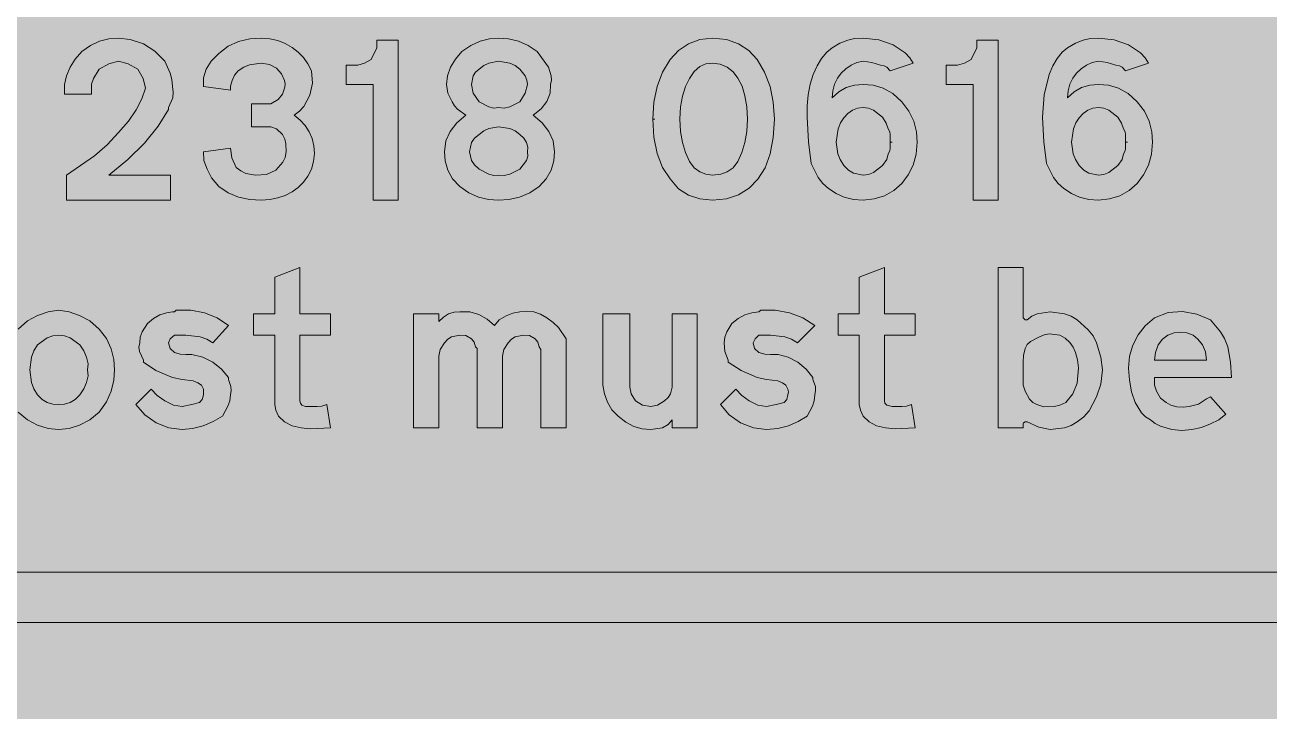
# Model space of a CAD drawing. Header units: metres. Extents: x 10 to 560, y 12 to 260.
# Drawn here: x 371.6 to 487.7, y 135.9 to 200 of the extents above; entities that cross this region are included whole.
import ezdxf

# ---------------------------------------------------------------- set-up
doc = ezdxf.new("R2010")
doc.units = ezdxf.units.M
for name, color, linetype, true_color in [('FILL_FIREBRICK_C36B00', 7, 'Continuous', 0xc36b00), ('FILL_WHITE_FFFFFF', 7, 'Continuous', 0xffffff), ('STROKE_WHITE_FFFFFF', 7, 'Continuous', 0xffffff)]:
    doc.layers.add(name, color=color, linetype=linetype, true_color=true_color)

msp = doc.modelspace()

# ---------------------------------------------------------------- hatches: boundary and pattern name
at = {"layer": 'FILL_FIREBRICK_C36B00', "true_color": 0xc36b00}
h = msp.add_hatch(color=7, dxfattribs=at)
h.dxf.hatch_style = 1
h.paths.add_polyline_path([(553.87, 259.78), (555.21, 259.38), (556.42, 258.7), (557.46, 257.76), (558.33, 256.72), (559.01, 255.51), (559.46, 254.17), (559.62, 252.72), (559.62, 18.9), (559.49, 17.71), (559.08, 16.38), (558.41, 15.05), (557.46, 13.86), (556.32, 12.94), (555.08, 12.33), (553.76, 11.99), (552.42, 11.88), (17.46, 11.88), (16.12, 11.99), (14.81, 12.33), (13.56, 12.94), (12.42, 13.86), (11.5, 15.03), (10.89, 16.31), (10.55, 17.63), (10.44, 18.9), (10.44, 252.72), (10.49, 254.07), (10.8, 255.42), (11.48, 256.66), (12.42, 257.76), (13.52, 258.7), (14.76, 259.38), (16.11, 259.78), (17.46, 259.92), (552.42, 259.92), (553.87, 259.78)])
at = {"layer": 'FILL_WHITE_FFFFFF', "true_color": 0xffffff}
h = msp.add_hatch(color=7, dxfattribs=at)
h.dxf.hatch_style = 1
h.paths.add_polyline_path([(375.3, 193.5), (375.3, 194.4), (375.5, 195.21), (375.84, 196), (376.31, 196.75), (376.92, 197.46), (377.73, 198.04), (378.56, 198.43), (379.43, 198.65), (380.34, 198.72), (381.44, 198.58), (382.68, 198.18), (383.74, 197.5), (384.66, 196.56), (385.16, 195.46), (385.32, 194.86), (385.38, 194.22), (385.45, 193.68), (385.4, 193.16), (385.02, 192.24), (385.02, 192.06), (384.05, 190.52), (382.77, 188.93), (381.22, 187.38), (379.44, 185.94), (385.2, 185.94), (385.2, 183.6), (375.48, 183.6), (375.48, 185.94), (378.11, 187.72), (379.3, 188.75), (380.34, 189.9), (381.29, 190.98), (382, 192.04), (382.52, 193.06), (382.86, 194.04), (382.64, 194.94), (382.14, 195.84), (381.24, 196.33), (380.34, 196.56), (379.44, 196.33), (378.54, 195.84), (378, 194.94), (377.84, 194.42), (377.82, 194.04), (377.82, 193.5), (375.3, 193.5)])
h = msp.add_hatch(color=7, dxfattribs=at)
h.dxf.hatch_style = 1
h.paths.add_polyline_path([(395.95, 188.84), (395.85, 189.29), (395.64, 189.72), (395.1, 190.26), (394.56, 190.44), (392.76, 190.44), (392.76, 192.6), (394.38, 192.6), (394.56, 192.6), (395.23, 192.98), (395.64, 193.5), (395.86, 194.13), (395.89, 194.46), (395.82, 194.76), (395.56, 195.39), (395.08, 195.91), (394.43, 196.25), (393.66, 196.38), (392.58, 196.22), (392.04, 196), (391.5, 195.66), (391.16, 195.28), (390.96, 194.76), (390.8, 194.24), (390.78, 193.86), (388.26, 194.22), (388.26, 195.03), (388.51, 195.82), (388.99, 196.57), (389.7, 197.28), (390.57, 197.96), (391.54, 198.4), (392.59, 198.65), (393.66, 198.72), (394.45, 198.66), (395.2, 198.49), (395.9, 198.23), (396.54, 197.86), (397.11, 197.42), (397.61, 196.9), (398.02, 196.31), (398.34, 195.66), (398.44, 194.53), (398.2, 193.39), (397.63, 192.34), (397.22, 191.9), (396.72, 191.52), (397.28, 191.07), (397.76, 190.56), (398.13, 189.97), (398.41, 189.34), (398.57, 188.66), (398.62, 187.95), (398.54, 187.22), (398.34, 186.48), (398.02, 185.84), (397.61, 185.27), (397.11, 184.78), (396.54, 184.36), (395.9, 184.04), (395.2, 183.8), (394.45, 183.65), (393.66, 183.6), (392.59, 183.67), (391.54, 183.89), (390.57, 184.28), (389.7, 184.86), (389.02, 185.67), (388.62, 186.48), (388.3, 187.29), (388.26, 188.1), (390.78, 188.46), (390.91, 187.56), (391.32, 186.66), (391.75, 186.32), (392.22, 186.1), (393.12, 185.94), (394.15, 186), (395.03, 186.41), (395.68, 187.13), (395.88, 187.59), (396, 188.1), (395.95, 188.84)])
h = msp.add_hatch(color=7, dxfattribs=at)
h.dxf.hatch_style = 1
h.paths.add_polyline_path([(404.1, 183.6), (404.1, 194.4), (401.58, 194.4), (401.58, 196.2), (402.66, 196.2), (403.29, 196.4), (403.92, 196.74), (404.46, 197.82), (404.46, 198.54), (406.44, 198.54), (406.44, 183.6), (404.1, 183.6)])
h = msp.add_hatch(color=7, dxfattribs=at)
h.dxf.hatch_style = 1
h.paths.add_polyline_path([(420.89, 189.12), (421.02, 188.1), (420.95, 187.26), (420.71, 186.41), (420.26, 185.59), (419.58, 184.86), (418.71, 184.28), (417.76, 183.89), (416.77, 183.67), (415.8, 183.6), (414.86, 183.67), (413.93, 183.89), (413.04, 184.28), (412.2, 184.86), (411.52, 185.59), (411.07, 186.41), (410.83, 187.26), (410.76, 188.1), (410.89, 189.12), (411.28, 190.01), (411.9, 190.81), (412.74, 191.52), (411.98, 192.08), (411.68, 192.41), (411.48, 192.78), (411.08, 193.59), (410.94, 194.4), (411.04, 195.21), (411.32, 196), (411.78, 196.75), (412.38, 197.46), (413.22, 198.04), (414.09, 198.43), (414.96, 198.65), (415.8, 198.72), (416.74, 198.65), (417.67, 198.43), (418.56, 198.04), (419.4, 197.46), (420.48, 196.02), (420.71, 195.21), (420.73, 194.8), (420.66, 194.4), (420.63, 193.6), (420.32, 192.82), (419.77, 192.12), (419.04, 191.52), (419.88, 190.81), (420.5, 190.01), (420.89, 189.12)])
h.paths.add_polyline_path([(414, 189.72), (413.56, 189.39), (413.28, 188.98), (413.1, 188.1), (413.28, 187.29), (413.56, 186.88), (414, 186.48), (414.9, 186.01), (415.37, 185.9), (415.8, 185.94), (416.34, 185.9), (416.86, 186.01), (417.78, 186.48), (418.41, 187.29), (418.54, 187.69), (418.5, 188.1), (418.54, 188.53), (418.41, 188.98), (418.15, 189.39), (417.78, 189.72), (417.34, 190.06), (416.86, 190.28), (415.8, 190.44), (414.9, 190.28), (414.43, 190.06), (414, 189.72)], flags=16)
h.paths.add_polyline_path([(416.86, 192.31), (417.78, 192.78), (418.28, 193.59), (418.5, 194.4), (418.44, 194.8), (418.28, 195.19), (417.78, 195.84), (417.34, 196.18), (416.86, 196.4), (415.8, 196.56), (414.9, 196.4), (414.43, 196.18), (414, 195.84), (413.66, 195.54), (413.44, 195.19), (413.28, 194.4), (413.44, 193.59), (414, 192.78), (414.9, 192.31), (415.37, 192.2), (415.8, 192.24), (416.34, 192.2), (416.86, 192.31)], flags=16)
h = msp.add_hatch(color=7, dxfattribs=at)
h.dxf.hatch_style = 1
h.paths.add_polyline_path([(430.61, 194.22), (431.11, 195.56), (431.82, 196.74), (432.59, 197.58), (433.53, 198.2), (434.6, 198.59), (435.78, 198.72), (437.06, 198.59), (438.19, 198.2), (439.15, 197.58), (439.92, 196.74), (440.63, 195.56), (441.14, 194.22), (441.44, 192.74), (441.54, 191.16), (441.44, 189.44), (441.15, 187.93), (440.67, 186.63), (440.01, 185.56), (439.18, 184.71), (438.2, 184.1), (437.06, 183.73), (435.78, 183.6), (434.6, 183.71), (433.53, 184.05), (432.59, 184.66), (431.82, 185.58), (431.11, 186.65), (430.61, 187.96), (430.3, 189.48), (430.2, 191.16), (430.3, 192.74), (430.61, 194.22)])
h.paths.add_polyline_path([(437.15, 186.23), (437.68, 186.62), (438.12, 187.2), (438.49, 188.05), (438.77, 188.98), (438.96, 190.01), (439.02, 191.16), (438.96, 192.31), (438.79, 193.34), (438.52, 194.24), (438.14, 194.98), (437.68, 195.58), (437.12, 196.02), (436.49, 196.29), (435.78, 196.38), (435.14, 196.31), (434.57, 196.06), (434.06, 195.62), (433.62, 194.94), (433.25, 194.2), (432.97, 193.32), (432.78, 192.31), (432.72, 191.16), (432.78, 190.01), (432.97, 188.98), (433.25, 188.05), (433.62, 187.2), (434.06, 186.62), (434.57, 186.23), (435.14, 186.01), (435.78, 185.94), (436.53, 186.01), (437.15, 186.23)], flags=16)
h = msp.add_hatch(color=7, dxfattribs=at)
h.dxf.hatch_style = 1
h.paths.add_polyline_path([(448.06, 183.87), (447.29, 184.21), (446.58, 184.68), (446.07, 185.15), (445.63, 185.71), (444.96, 187.02), (444.71, 189.04), (444.6, 191.34), (444.59, 192.41), (444.69, 193.44), (444.88, 194.42), (445.16, 195.32), (445.52, 196.13), (445.94, 196.83), (446.42, 197.4), (446.94, 197.82), (447.66, 198.25), (448.38, 198.54), (449.03, 198.7), (449.82, 198.72), (451.29, 198.56), (452.63, 198.09), (453.74, 197.35), (454.17, 196.89), (454.5, 196.38), (452.34, 195.66), (452.03, 196), (451.78, 196.14), (451.44, 196.2), (450.63, 196.45), (449.82, 196.56), (449.23, 196.44), (448.69, 196.2), (448.2, 195.87), (447.77, 195.46), (447.42, 194.97), (447.16, 194.41), (447, 193.8), (446.94, 193.14), (447.54, 193.72), (448.24, 194.11), (449.02, 194.33), (449.82, 194.4), (450.76, 194.32), (451.69, 194.06), (452.58, 193.56), (453.42, 192.78), (454.1, 191.91), (454.55, 190.96), (454.79, 189.97), (454.86, 189), (454.76, 187.89), (454.48, 186.87), (454.02, 185.95), (453.42, 185.15), (452.68, 184.5), (451.82, 184.01), (450.86, 183.71), (449.82, 183.6), (448.91, 183.67), (448.06, 183.87)])
h.paths.add_polyline_path([(452.34, 189.36), (452.34, 189.72), (452.32, 189.99), (452.16, 190.26), (451.96, 190.8), (451.62, 191.34), (450.79, 191.99), (450.33, 192.18), (449.82, 192.24), (449.3, 192.17), (448.82, 191.99), (448.39, 191.69), (448.02, 191.29), (447.72, 190.82), (447.49, 190.27), (447.3, 189), (447.46, 187.92), (447.68, 187.38), (448.02, 186.84), (448.45, 186.4), (448.92, 186.12), (449.82, 185.94), (450.33, 186), (450.79, 186.19), (451.62, 186.84), (452.02, 187.38), (452.16, 187.92), (452.32, 188.19), (452.34, 188.46), (452.34, 188.82), (452.34, 189), (452.34, 189.18), (452.34, 189.36)], flags=16)
h = msp.add_hatch(color=7, dxfattribs=at)
h.dxf.hatch_style = 1
h.paths.add_polyline_path([(460.08, 183.6), (460.08, 194.4), (457.56, 194.4), (457.56, 196.2), (458.64, 196.2), (459.27, 196.4), (459.9, 196.74), (460.44, 197.82), (460.44, 198.54), (462.42, 198.54), (462.42, 183.6), (460.08, 183.6)])
h = msp.add_hatch(color=7, dxfattribs=at)
h.dxf.hatch_style = 1
h.paths.add_polyline_path([(470.02, 183.87), (469.25, 184.21), (468.54, 184.68), (468.03, 185.15), (467.59, 185.71), (466.92, 187.02), (466.67, 189.04), (466.56, 191.34), (466.72, 193.44), (467.19, 195.32), (467.53, 196.13), (467.93, 196.83), (468.39, 197.4), (468.9, 197.82), (469.62, 198.25), (470.34, 198.54), (470.99, 198.7), (471.78, 198.72), (473.25, 198.56), (474.59, 198.09), (475.7, 197.35), (476.13, 196.89), (476.46, 196.38), (474.3, 195.66), (473.98, 196), (473.74, 196.14), (473.4, 196.2), (472.59, 196.45), (471.78, 196.56), (471.19, 196.44), (470.65, 196.2), (470.16, 195.87), (469.73, 195.46), (469.38, 194.97), (469.12, 194.41), (468.96, 193.8), (468.9, 193.14), (469.5, 193.72), (470.2, 194.11), (470.98, 194.33), (471.78, 194.4), (472.72, 194.32), (473.65, 194.06), (474.54, 193.56), (475.38, 192.78), (476.06, 191.91), (476.5, 190.96), (476.75, 189.97), (476.82, 189), (476.72, 187.89), (476.44, 186.87), (475.98, 185.95), (475.38, 185.15), (474.64, 184.5), (473.78, 184.01), (472.82, 183.71), (471.78, 183.6), (470.87, 183.67), (470.02, 183.87)])
h.paths.add_polyline_path([(474.3, 189.36), (474.3, 189.72), (474.28, 189.99), (474.12, 190.26), (473.92, 190.8), (473.58, 191.34), (472.75, 191.99), (472.29, 192.18), (471.78, 192.24), (471.26, 192.17), (470.78, 191.99), (470.35, 191.69), (469.98, 191.29), (469.68, 190.82), (469.45, 190.27), (469.26, 189), (469.42, 187.92), (469.64, 187.38), (469.98, 186.84), (470.41, 186.4), (470.88, 186.12), (471.78, 185.94), (472.29, 186), (472.75, 186.19), (473.58, 186.84), (473.98, 187.38), (474.12, 187.92), (474.28, 188.19), (474.3, 188.46), (474.3, 188.82), (474.3, 189), (474.3, 189.18), (474.3, 189.36)], flags=16)
h = msp.add_hatch(color=7, dxfattribs=at)
h.dxf.hatch_style = 1
h.paths.add_polyline_path([(397.32, 164.64), (397.46, 164.47), (397.8, 164.34), (398.88, 164.34), (399.33, 164.36), (399.78, 164.52), (400.14, 162.36), (398.27, 162.25), (397.38, 162.33), (396.54, 162.54), (395.84, 162.92), (395.28, 163.44), (395.03, 163.98), (394.92, 164.52), (394.92, 171), (392.94, 171), (392.94, 172.98), (394.92, 172.98), (394.92, 176.4), (397.26, 177.3), (397.26, 172.98), (400.14, 172.98), (400.14, 171), (397.26, 171), (397.26, 164.88), (397.32, 164.64)])
h = msp.add_hatch(color=7, dxfattribs=at)
h.dxf.hatch_style = 1
h.paths.add_polyline_path([(451.86, 164.64), (452.02, 164.47), (452.52, 164.34), (453.42, 164.34), (453.87, 164.36), (454.32, 164.52), (454.68, 162.36), (452.81, 162.25), (451.92, 162.33), (451.08, 162.54), (450.38, 162.92), (449.82, 163.44), (449.57, 163.98), (449.46, 164.52), (449.46, 171), (447.48, 171), (447.48, 172.98), (449.46, 172.98), (449.46, 176.4), (451.8, 177.3), (451.8, 172.98), (454.68, 172.98), (454.68, 171), (451.8, 171), (451.8, 164.88), (451.86, 164.64)])
h = msp.add_hatch(color=7, dxfattribs=at)
h.dxf.hatch_style = 1
h.paths.add_polyline_path([(467.28, 173.16), (468.61, 173), (469.23, 172.78), (469.8, 172.44), (470.83, 171.49), (471.27, 170.92), (471.6, 170.28), (472, 168.95), (472.14, 167.76), (472, 166.43), (471.6, 165.24), (470.9, 163.93), (470.41, 163.37), (469.8, 162.9), (469.23, 162.56), (468.61, 162.34), (467.28, 162.18), (466.2, 162.4), (465.12, 162.9), (464.94, 162.9), (464.78, 162.81), (464.76, 162.72), (464.76, 162.36), (462.42, 162.36), (462.42, 177.3), (464.76, 177.3), (464.76, 172.62), (464.94, 172.44), (465.12, 172.44), (465.56, 172.78), (466.06, 173), (467.28, 173.16)])
h.paths.add_polyline_path([(468.72, 164.7), (469.39, 165.53), (469.8, 166.5), (469.91, 167.94), (469.83, 168.68), (469.62, 169.38), (469.42, 169.89), (469.1, 170.32), (468.68, 170.7), (468.18, 171), (467.19, 171.11), (466.71, 171.03), (466.2, 170.82), (465.43, 170.41), (465.14, 170.11), (464.94, 169.74), (464.78, 169.11), (464.76, 168.48), (464.76, 166.86), (464.76, 166.32), (464.94, 165.78), (465.34, 165.01), (465.65, 164.72), (466.02, 164.52), (466.69, 164.29), (467.64, 164.34), (468.18, 164.45), (468.72, 164.7)], flags=16)
h = msp.add_hatch(color=7, dxfattribs=at)
h.dxf.hatch_style = 1
h.paths.add_polyline_path([(369.85, 169.72), (370.3, 170.67), (370.98, 171.54), (371.85, 172.33), (372.8, 172.84), (373.79, 173.16), (374.76, 173.34), (375.73, 173.16), (376.72, 172.84), (377.67, 172.33), (378.54, 171.54), (379.22, 170.67), (379.67, 169.72), (379.91, 168.73), (379.98, 167.76), (379.91, 166.79), (379.67, 165.78), (379.22, 164.77), (378.54, 163.8), (377.67, 163.09), (376.72, 162.58), (375.73, 162.28), (374.76, 162.18), (373.79, 162.28), (372.8, 162.58), (371.85, 163.09), (370.98, 163.8), (370.3, 164.77), (369.85, 165.78), (369.61, 166.79), (369.54, 167.76), (369.61, 168.73), (369.85, 169.72)])
h.paths.add_polyline_path([(373.7, 170.75), (372.78, 170.1), (372.44, 169.53), (372.22, 168.93), (372.06, 167.76), (372.22, 166.59), (372.44, 165.99), (372.78, 165.42), (373.22, 164.98), (373.7, 164.7), (374.22, 164.56), (374.76, 164.52), (375.3, 164.56), (375.82, 164.7), (376.3, 164.98), (376.74, 165.42), (377.11, 165.99), (377.37, 166.59), (377.5, 167.19), (377.46, 167.76), (377.5, 168.33), (377.37, 168.93), (377.11, 169.53), (376.74, 170.1), (375.82, 170.75), (375.3, 170.94), (374.76, 171), (374.22, 170.94), (373.7, 170.75)], flags=16)
h = msp.add_hatch(color=7, dxfattribs=at)
h.dxf.hatch_style = 1
h.paths.add_polyline_path([(386.1, 169.22), (386.64, 169.2), (387, 169.2), (387.18, 169.2), (388.22, 168.94), (389.16, 168.46), (389.96, 167.81), (390.6, 167.04), (390.6, 166.86), (390.82, 166.21), (390.85, 165.82), (390.78, 165.42), (390.72, 164.88), (390.56, 164.36), (390.06, 163.44), (389.19, 162.94), (388.24, 162.54), (387.25, 162.28), (386.28, 162.18), (385.05, 162.34), (383.85, 162.81), (382.79, 163.55), (381.96, 164.52), (383.4, 165.96), (383.96, 165.35), (384.66, 164.88), (385.47, 164.47), (386.28, 164.34), (387.18, 164.52), (387.9, 164.7), (388.15, 164.99), (388.26, 165.42), (388.26, 165.96), (388.08, 166.32), (387.75, 166.56), (387.31, 166.72), (386.28, 166.86), (385.38, 167.04), (383.83, 167.69), (382.68, 168.48), (382.68, 168.66), (382.3, 169.47), (382.25, 169.87), (382.32, 170.28), (382.38, 170.81), (382.54, 171.31), (383.04, 172.08), (383.61, 172.55), (384.21, 172.89), (384.81, 173.09), (385.38, 173.16), (385.56, 173.16), (385.74, 173.34), (387.08, 173.34), (388.37, 173.09), (389.56, 172.61), (390.6, 171.9), (389.16, 170.28), (388.59, 170.62), (387.97, 170.84), (386.64, 171), (385.56, 171), (385.15, 170.64), (385.02, 170.28), (385.15, 169.76), (385.56, 169.38), (386.1, 169.22)])
h = msp.add_hatch(color=7, dxfattribs=at)
h.dxf.hatch_style = 1
h.paths.add_polyline_path([(410.22, 172.26), (410.67, 172.69), (411.12, 172.98), (411.66, 173.14), (412.2, 173.16), (413.11, 173.17), (413.96, 172.93), (414.73, 172.5), (415.44, 171.9), (415.85, 172.42), (416.52, 172.8), (417.15, 173.05), (417.78, 173.16), (418.45, 173.23), (419.11, 173.16), (419.73, 172.96), (420.3, 172.62), (420.91, 172.18), (421.4, 171.7), (422.1, 170.64), (422.1, 170.28), (422.1, 169.92), (422.1, 162.36), (419.76, 162.36), (419.76, 169.38), (419.74, 169.65), (419.58, 169.92), (419.47, 170.35), (419.22, 170.64), (418.68, 170.95), (418.14, 171), (417.35, 170.84), (417, 170.62), (416.7, 170.28), (416.29, 169.65), (416.16, 169.02), (416.16, 162.36), (413.82, 162.36), (413.82, 169.38), (413.82, 169.56), (413.82, 169.74), (413.64, 169.92), (413.53, 170.35), (413.28, 170.64), (412.74, 170.95), (412.2, 171), (411.41, 170.84), (411.06, 170.62), (410.76, 170.28), (410.36, 169.65), (410.22, 169.02), (410.22, 162.36), (407.88, 162.36), (407.88, 172.98), (410.22, 172.98), (410.22, 172.26)])
h = msp.add_hatch(color=7, dxfattribs=at)
h.dxf.hatch_style = 1
h.paths.add_polyline_path([(429.21, 162.25), (428.42, 162.47), (427.67, 162.86), (426.96, 163.44), (426.38, 164.04), (425.97, 164.74), (425.69, 165.52), (425.52, 166.32), (425.52, 172.98), (428.04, 172.98), (428.04, 166.14), (428.17, 165.51), (428.58, 164.88), (429.23, 164.47), (430.02, 164.34), (430.65, 164.47), (431.28, 164.88), (431.62, 165.18), (431.84, 165.51), (432, 166.14), (432, 172.98), (434.34, 172.98), (434.34, 162.36), (432, 162.36), (432, 163.08), (431.62, 162.65), (431.1, 162.36), (430.02, 162.18), (429.21, 162.25)])
h = msp.add_hatch(color=7, dxfattribs=at)
h.dxf.hatch_style = 1
h.paths.add_polyline_path([(440.64, 169.22), (441.18, 169.2), (441.54, 169.2), (441.9, 169.2), (442.84, 168.94), (443.72, 168.46), (444.51, 167.81), (445.14, 167.04), (445.14, 166.86), (445.37, 166.21), (445.39, 165.82), (445.32, 165.42), (445.26, 164.88), (445.1, 164.36), (444.6, 163.44), (443.76, 162.94), (442.85, 162.54), (441.87, 162.28), (440.82, 162.18), (439.59, 162.34), (438.39, 162.81), (437.33, 163.55), (436.5, 164.52), (437.94, 165.96), (438.5, 165.35), (439.2, 164.88), (440.01, 164.47), (440.82, 164.34), (441.72, 164.52), (442.44, 164.7), (442.69, 164.99), (442.8, 165.42), (442.87, 165.69), (442.8, 165.96), (442.62, 166.32), (442.29, 166.56), (441.86, 166.72), (440.82, 166.86), (439.92, 167.04), (438.44, 167.69), (437.22, 168.48), (437.22, 168.66), (436.91, 169.47), (436.86, 170.28), (436.92, 170.81), (437.09, 171.31), (437.58, 172.08), (438.15, 172.55), (438.77, 172.89), (439.43, 173.09), (440.1, 173.16), (440.28, 173.34), (441.62, 173.34), (442.94, 173.09), (444.18, 172.61), (445.32, 171.9), (443.7, 170.28), (443.13, 170.62), (442.51, 170.84), (441.18, 171), (440.1, 171), (439.76, 170.64), (439.56, 170.28), (439.7, 169.76), (440.1, 169.38), (440.64, 169.22)])
h = msp.add_hatch(color=7, dxfattribs=at)
h.dxf.hatch_style = 1
h.paths.add_polyline_path([(477.18, 165.78), (477.56, 165.1), (478.08, 164.7), (478.54, 164.47), (479.09, 164.32), (479.67, 164.27), (480.24, 164.34), (481.12, 164.56), (481.86, 165.06), (482.22, 165.24), (483.66, 163.62), (483.01, 163.1), (482.22, 162.72), (481.38, 162.38), (480.49, 162.18), (479.56, 162.11), (478.62, 162.18), (477.56, 162.49), (477.08, 162.74), (476.64, 163.08), (476.16, 163.38), (475.78, 163.75), (475.2, 164.7), (474.86, 165.7), (474.66, 166.79), (474.59, 167.91), (474.66, 169.02), (475, 170.06), (475.49, 171.02), (476.15, 171.88), (477, 172.62), (478.27, 173.1), (479.61, 173.2), (480.95, 172.97), (482.22, 172.44), (483.16, 171.31), (483.54, 170.67), (483.84, 169.92), (484.09, 168.48), (484.2, 167.04), (477, 167.04), (477, 166.97), (477, 166.86), (477, 166.79), (477, 166.68), (477, 166.32), (477.18, 165.78)])
h.paths.add_polyline_path([(481.75, 169.45), (481.5, 170.1), (481.05, 170.62), (480.6, 171), (480.03, 171.2), (479.43, 171.27), (478.83, 171.2), (478.26, 171), (477.74, 170.62), (477.36, 170.1), (477.11, 169.38), (477, 168.66), (481.86, 168.66), (481.75, 169.45)], flags=16)
h = msp.add_hatch(color=7, dxfattribs=at)
h.dxf.hatch_style = 1
h.paths.add_polyline_path([(63.54, 144.18), (63.54, 148.86), (496.98, 148.86), (492.3, 153.54), (499.32, 153.54), (506.34, 146.52), (499.32, 139.32), (492.3, 139.32), (496.98, 144.18), (63.54, 144.18)])

# ---------------------------------------------------------------- linework, layer by layer
at = {"layer": 'FILL_WHITE_FFFFFF', "lineweight": 0, "true_color": 0xffffff}
for points in [[(375.3, 193.5), (375.3, 194.4), (375.5, 195.21), (375.84, 196), (376.31, 196.75), (376.92, 197.46), (377.73, 198.04), (378.56, 198.43), (379.43, 198.65), (380.34, 198.72), (381.44, 198.58), (382.68, 198.18), (383.74, 197.5), (384.66, 196.56), (385.16, 195.46), (385.32, 194.86), (385.38, 194.22), (385.45, 193.68), (385.4, 193.16), (385.02, 192.24), (385.02, 192.06), (384.05, 190.52), (382.77, 188.93), (381.22, 187.38), (379.44, 185.94), (385.2, 185.94), (385.2, 183.6), (375.48, 183.6), (375.48, 185.94), (378.11, 187.72), (379.3, 188.75), (380.34, 189.9), (381.29, 190.98), (382, 192.04), (382.52, 193.06), (382.86, 194.04), (382.64, 194.94), (382.14, 195.84), (381.24, 196.33), (380.34, 196.56), (379.44, 196.33), (378.54, 195.84), (378, 194.94), (377.84, 194.42), (377.82, 194.04), (377.82, 193.5)], [(395.95, 188.84), (395.85, 189.29), (395.64, 189.72), (395.1, 190.26), (394.56, 190.44), (392.76, 190.44), (392.76, 192.6), (394.38, 192.6), (394.56, 192.6), (395.23, 192.98), (395.64, 193.5), (395.86, 194.13), (395.89, 194.46), (395.82, 194.76), (395.56, 195.39), (395.08, 195.91), (394.43, 196.25), (393.66, 196.38), (392.58, 196.22), (392.04, 196), (391.5, 195.66), (391.16, 195.28), (390.96, 194.76), (390.8, 194.24), (390.78, 193.86), (388.26, 194.22), (388.26, 195.03), (388.51, 195.82), (388.99, 196.57), (389.7, 197.28), (390.57, 197.96), (391.54, 198.4), (392.59, 198.65), (393.66, 198.72), (394.45, 198.66), (395.2, 198.49), (395.9, 198.23), (396.54, 197.86), (397.11, 197.42), (397.61, 196.9), (398.02, 196.31), (398.34, 195.66), (398.44, 194.53), (398.2, 193.39), (397.63, 192.34), (397.22, 191.9), (396.72, 191.52), (397.28, 191.07), (397.76, 190.56), (398.13, 189.97), (398.41, 189.34), (398.57, 188.66), (398.62, 187.95), (398.54, 187.22), (398.34, 186.48), (398.02, 185.84), (397.61, 185.27), (397.11, 184.78), (396.54, 184.36), (395.9, 184.04), (395.2, 183.8), (394.45, 183.65), (393.66, 183.6), (392.59, 183.67), (391.54, 183.89), (390.57, 184.28), (389.7, 184.86), (389.02, 185.67), (388.62, 186.48), (388.3, 187.29), (388.26, 188.1), (390.78, 188.46), (390.91, 187.56), (391.32, 186.66), (391.75, 186.32), (392.22, 186.1), (393.12, 185.94), (394.15, 186), (395.03, 186.41), (395.68, 187.13), (395.88, 187.59), (396, 188.1)], [(404.1, 183.6), (404.1, 194.4), (401.58, 194.4), (401.58, 196.2), (402.66, 196.2), (403.29, 196.4), (403.92, 196.74), (404.46, 197.82), (404.46, 198.54), (406.44, 198.54), (406.44, 183.6)], [(420.89, 189.12), (421.02, 188.1), (420.95, 187.26), (420.71, 186.41), (420.26, 185.59), (419.58, 184.86), (418.71, 184.28), (417.76, 183.89), (416.77, 183.67), (415.8, 183.6), (414.86, 183.67), (413.93, 183.89), (413.04, 184.28), (412.2, 184.86), (411.52, 185.59), (411.07, 186.41), (410.83, 187.26), (410.76, 188.1), (410.89, 189.12), (411.28, 190.01), (411.9, 190.81), (412.74, 191.52), (411.98, 192.08), (411.68, 192.41), (411.48, 192.78), (411.08, 193.59), (410.94, 194.4), (411.04, 195.21), (411.32, 196), (411.78, 196.75), (412.38, 197.46), (413.22, 198.04), (414.09, 198.43), (414.96, 198.65), (415.8, 198.72), (416.74, 198.65), (417.67, 198.43), (418.56, 198.04), (419.4, 197.46), (420.48, 196.02), (420.71, 195.21), (420.73, 194.8), (420.66, 194.4), (420.63, 193.6), (420.32, 192.82), (419.77, 192.12), (419.04, 191.52), (419.88, 190.81), (420.5, 190.01)], [(430.61, 194.22), (431.11, 195.56), (431.82, 196.74), (432.59, 197.58), (433.53, 198.2), (434.6, 198.59), (435.78, 198.72), (437.06, 198.59), (438.19, 198.2), (439.15, 197.58), (439.92, 196.74), (440.63, 195.56), (441.14, 194.22), (441.44, 192.74), (441.54, 191.16), (441.44, 189.44), (441.15, 187.93), (440.67, 186.63), (440.01, 185.56), (439.18, 184.71), (438.2, 184.1), (437.06, 183.73), (435.78, 183.6), (434.6, 183.71), (433.53, 184.05), (432.59, 184.66), (431.82, 185.58), (431.11, 186.65), (430.61, 187.96), (430.3, 189.48), (430.2, 191.16), (430.3, 192.74)], [(448.06, 183.87), (447.29, 184.21), (446.58, 184.68), (446.07, 185.15), (445.63, 185.71), (444.96, 187.02), (444.71, 189.04), (444.6, 191.34), (444.59, 192.41), (444.69, 193.44), (444.88, 194.42), (445.16, 195.32), (445.52, 196.13), (445.94, 196.83), (446.42, 197.4), (446.94, 197.82), (447.66, 198.25), (448.38, 198.54), (449.03, 198.7), (449.82, 198.72), (451.29, 198.56), (452.63, 198.09), (453.74, 197.35), (454.17, 196.89), (454.5, 196.38), (452.34, 195.66), (452.03, 196), (451.78, 196.14), (451.44, 196.2), (450.63, 196.45), (449.82, 196.56), (449.23, 196.44), (448.69, 196.2), (448.2, 195.87), (447.77, 195.46), (447.42, 194.97), (447.16, 194.41), (447, 193.8), (446.94, 193.14), (447.54, 193.72), (448.24, 194.11), (449.02, 194.33), (449.82, 194.4), (450.76, 194.32), (451.69, 194.06), (452.58, 193.56), (453.42, 192.78), (454.1, 191.91), (454.55, 190.96), (454.79, 189.97), (454.86, 189), (454.76, 187.89), (454.48, 186.87), (454.02, 185.95), (453.42, 185.15), (452.68, 184.5), (451.82, 184.01), (450.86, 183.71), (449.82, 183.6), (448.91, 183.67)], [(460.08, 183.6), (460.08, 194.4), (457.56, 194.4), (457.56, 196.2), (458.64, 196.2), (459.27, 196.4), (459.9, 196.74), (460.44, 197.82), (460.44, 198.54), (462.42, 198.54), (462.42, 183.6)], [(470.02, 183.87), (469.25, 184.21), (468.54, 184.68), (468.03, 185.15), (467.59, 185.71), (466.92, 187.02), (466.67, 189.04), (466.56, 191.34), (466.72, 193.44), (467.19, 195.32), (467.53, 196.13), (467.93, 196.83), (468.39, 197.4), (468.9, 197.82), (469.62, 198.25), (470.34, 198.54), (470.99, 198.7), (471.78, 198.72), (473.25, 198.56), (474.59, 198.09), (475.7, 197.35), (476.13, 196.89), (476.46, 196.38), (474.3, 195.66), (473.98, 196), (473.74, 196.14), (473.4, 196.2), (472.59, 196.45), (471.78, 196.56), (471.19, 196.44), (470.65, 196.2), (470.16, 195.87), (469.73, 195.46), (469.38, 194.97), (469.12, 194.41), (468.96, 193.8), (468.9, 193.14), (469.5, 193.72), (470.2, 194.11), (470.98, 194.33), (471.78, 194.4), (472.72, 194.32), (473.65, 194.06), (474.54, 193.56), (475.38, 192.78), (476.06, 191.91), (476.5, 190.96), (476.75, 189.97), (476.82, 189), (476.72, 187.89), (476.44, 186.87), (475.98, 185.95), (475.38, 185.15), (474.64, 184.5), (473.78, 184.01), (472.82, 183.71), (471.78, 183.6), (470.87, 183.67)], [(416.86, 192.31), (417.78, 192.78), (418.28, 193.59), (418.5, 194.4), (418.44, 194.8), (418.28, 195.19), (417.78, 195.84), (417.34, 196.18), (416.86, 196.4), (415.8, 196.56), (414.9, 196.4), (414.43, 196.18), (414, 195.84), (413.66, 195.54), (413.44, 195.19), (413.28, 194.4), (413.44, 193.59), (414, 192.78), (414.9, 192.31), (415.37, 192.2), (415.8, 192.24), (416.34, 192.2)], [(437.15, 186.23), (437.68, 186.62), (438.12, 187.2), (438.49, 188.05), (438.77, 188.98), (438.96, 190.01), (439.02, 191.16), (438.96, 192.31), (438.79, 193.34), (438.52, 194.24), (438.14, 194.98), (437.68, 195.58), (437.12, 196.02), (436.49, 196.29), (435.78, 196.38), (435.14, 196.31), (434.57, 196.06), (434.06, 195.62), (433.62, 194.94), (433.25, 194.2), (432.97, 193.32), (432.78, 192.31), (432.72, 191.16), (432.78, 190.01), (432.97, 188.98), (433.25, 188.05), (433.62, 187.2), (434.06, 186.62), (434.57, 186.23), (435.14, 186.01), (435.78, 185.94), (436.53, 186.01)], [(452.34, 189.36), (452.34, 189.72), (452.32, 189.99), (452.16, 190.26), (451.96, 190.8), (451.62, 191.34), (450.79, 191.99), (450.33, 192.18), (449.82, 192.24), (449.3, 192.17), (448.82, 191.99), (448.39, 191.69), (448.02, 191.29), (447.72, 190.82), (447.49, 190.27), (447.3, 189), (447.46, 187.92), (447.68, 187.38), (448.02, 186.84), (448.45, 186.4), (448.92, 186.12), (449.82, 185.94), (450.33, 186), (450.79, 186.19), (451.62, 186.84), (452.02, 187.38), (452.16, 187.92), (452.32, 188.19), (452.34, 188.46), (452.34, 188.82), (452.34, 189), (452.34, 189.18)], [(474.3, 189.36), (474.3, 189.72), (474.28, 189.99), (474.12, 190.26), (473.92, 190.8), (473.58, 191.34), (472.75, 191.99), (472.29, 192.18), (471.78, 192.24), (471.26, 192.17), (470.78, 191.99), (470.35, 191.69), (469.98, 191.29), (469.68, 190.82), (469.45, 190.27), (469.26, 189), (469.42, 187.92), (469.64, 187.38), (469.98, 186.84), (470.41, 186.4), (470.88, 186.12), (471.78, 185.94), (472.29, 186), (472.75, 186.19), (473.58, 186.84), (473.98, 187.38), (474.12, 187.92), (474.28, 188.19), (474.3, 188.46), (474.3, 188.82), (474.3, 189), (474.3, 189.18)], [(414, 189.72), (413.56, 189.39), (413.28, 188.98), (413.1, 188.1), (413.28, 187.29), (413.56, 186.88), (414, 186.48), (414.9, 186.01), (415.37, 185.9), (415.8, 185.94), (416.34, 185.9), (416.86, 186.01), (417.78, 186.48), (418.41, 187.29), (418.54, 187.69), (418.5, 188.1), (418.54, 188.53), (418.41, 188.98), (418.15, 189.39), (417.78, 189.72), (417.34, 190.06), (416.86, 190.28), (415.8, 190.44), (414.9, 190.28), (414.43, 190.06)], [(397.32, 164.64), (397.46, 164.47), (397.8, 164.34), (398.88, 164.34), (399.33, 164.36), (399.78, 164.52), (400.14, 162.36), (398.27, 162.25), (397.38, 162.33), (396.54, 162.54), (395.84, 162.92), (395.28, 163.44), (395.03, 163.98), (394.92, 164.52), (394.92, 171), (392.94, 171), (392.94, 172.98), (394.92, 172.98), (394.92, 176.4), (397.26, 177.3), (397.26, 172.98), (400.14, 172.98), (400.14, 171), (397.26, 171), (397.26, 164.88)], [(451.86, 164.64), (452.02, 164.47), (452.52, 164.34), (453.42, 164.34), (453.87, 164.36), (454.32, 164.52), (454.68, 162.36), (452.81, 162.25), (451.92, 162.33), (451.08, 162.54), (450.38, 162.92), (449.82, 163.44), (449.57, 163.98), (449.46, 164.52), (449.46, 171), (447.48, 171), (447.48, 172.98), (449.46, 172.98), (449.46, 176.4), (451.8, 177.3), (451.8, 172.98), (454.68, 172.98), (454.68, 171), (451.8, 171), (451.8, 164.88)], [(467.28, 173.16), (468.61, 173), (469.23, 172.78), (469.8, 172.44), (470.83, 171.49), (471.27, 170.92), (471.6, 170.28), (472, 168.95), (472.14, 167.76), (472, 166.43), (471.6, 165.24), (470.9, 163.93), (470.41, 163.37), (469.8, 162.9), (469.23, 162.56), (468.61, 162.34), (467.28, 162.18), (466.2, 162.4), (465.12, 162.9), (464.94, 162.9), (464.78, 162.81), (464.76, 162.72), (464.76, 162.36), (462.42, 162.36), (462.42, 177.3), (464.76, 177.3), (464.76, 172.62), (464.94, 172.44), (465.12, 172.44), (465.56, 172.78), (466.06, 173)], [(386.1, 169.22), (386.64, 169.2), (387, 169.2), (387.18, 169.2), (388.22, 168.94), (389.16, 168.46), (389.96, 167.81), (390.6, 167.04), (390.6, 166.86), (390.82, 166.21), (390.85, 165.82), (390.78, 165.42), (390.72, 164.88), (390.56, 164.36), (390.06, 163.44), (389.19, 162.94), (388.24, 162.54), (387.25, 162.28), (386.28, 162.18), (385.05, 162.34), (383.85, 162.81), (382.79, 163.55), (381.96, 164.52), (383.4, 165.96), (383.96, 165.35), (384.66, 164.88), (385.47, 164.47), (386.28, 164.34), (387.18, 164.52), (387.9, 164.7), (388.15, 164.99), (388.26, 165.42), (388.26, 165.96), (388.08, 166.32), (387.75, 166.56), (387.31, 166.72), (386.28, 166.86), (385.38, 167.04), (383.83, 167.69), (382.68, 168.48), (382.68, 168.66), (382.3, 169.47), (382.25, 169.87), (382.32, 170.28), (382.38, 170.81), (382.54, 171.31), (383.04, 172.08), (383.61, 172.55), (384.21, 172.89), (384.81, 173.09), (385.38, 173.16), (385.56, 173.16), (385.74, 173.34), (387.08, 173.34), (388.37, 173.09), (389.56, 172.61), (390.6, 171.9), (389.16, 170.28), (388.59, 170.62), (387.97, 170.84), (386.64, 171), (385.56, 171), (385.15, 170.64), (385.02, 170.28), (385.15, 169.76), (385.56, 169.38)], [(410.22, 172.26), (410.67, 172.69), (411.12, 172.98), (411.66, 173.14), (412.2, 173.16), (413.11, 173.17), (413.96, 172.93), (414.73, 172.5), (415.44, 171.9), (415.85, 172.42), (416.52, 172.8), (417.15, 173.05), (417.78, 173.16), (418.45, 173.23), (419.11, 173.16), (419.73, 172.96), (420.3, 172.62), (420.91, 172.18), (421.4, 171.7), (422.1, 170.64), (422.1, 170.28), (422.1, 169.92), (422.1, 162.36), (419.76, 162.36), (419.76, 169.38), (419.74, 169.65), (419.58, 169.92), (419.47, 170.35), (419.22, 170.64), (418.68, 170.95), (418.14, 171), (417.35, 170.84), (417, 170.62), (416.7, 170.28), (416.29, 169.65), (416.16, 169.02), (416.16, 162.36), (413.82, 162.36), (413.82, 169.38), (413.82, 169.56), (413.82, 169.74), (413.64, 169.92), (413.53, 170.35), (413.28, 170.64), (412.74, 170.95), (412.2, 171), (411.41, 170.84), (411.06, 170.62), (410.76, 170.28), (410.36, 169.65), (410.22, 169.02), (410.22, 162.36), (407.88, 162.36), (407.88, 172.98), (410.22, 172.98)], [(429.21, 162.25), (428.42, 162.47), (427.67, 162.86), (426.96, 163.44), (426.38, 164.04), (425.97, 164.74), (425.69, 165.52), (425.52, 166.32), (425.52, 172.98), (428.04, 172.98), (428.04, 166.14), (428.17, 165.51), (428.58, 164.88), (429.23, 164.47), (430.02, 164.34), (430.65, 164.47), (431.28, 164.88), (431.62, 165.18), (431.84, 165.51), (432, 166.14), (432, 172.98), (434.34, 172.98), (434.34, 162.36), (432, 162.36), (432, 163.08), (431.62, 162.65), (431.1, 162.36), (430.02, 162.18)], [(440.64, 169.22), (441.18, 169.2), (441.54, 169.2), (441.9, 169.2), (442.84, 168.94), (443.72, 168.46), (444.51, 167.81), (445.14, 167.04), (445.14, 166.86), (445.37, 166.21), (445.39, 165.82), (445.32, 165.42), (445.26, 164.88), (445.1, 164.36), (444.6, 163.44), (443.76, 162.94), (442.85, 162.54), (441.87, 162.28), (440.82, 162.18), (439.59, 162.34), (438.39, 162.81), (437.33, 163.55), (436.5, 164.52), (437.94, 165.96), (438.5, 165.35), (439.2, 164.88), (440.01, 164.47), (440.82, 164.34), (441.72, 164.52), (442.44, 164.7), (442.69, 164.99), (442.8, 165.42), (442.87, 165.69), (442.8, 165.96), (442.62, 166.32), (442.29, 166.56), (441.86, 166.72), (440.82, 166.86), (439.92, 167.04), (438.44, 167.69), (437.22, 168.48), (437.22, 168.66), (436.91, 169.47), (436.86, 170.28), (436.92, 170.81), (437.09, 171.31), (437.58, 172.08), (438.15, 172.55), (438.77, 172.89), (439.43, 173.09), (440.1, 173.16), (440.28, 173.34), (441.62, 173.34), (442.94, 173.09), (444.18, 172.61), (445.32, 171.9), (443.7, 170.28), (443.13, 170.62), (442.51, 170.84), (441.18, 171), (440.1, 171), (439.76, 170.64), (439.56, 170.28), (439.7, 169.76), (440.1, 169.38)], [(477.18, 165.78), (477.56, 165.1), (478.08, 164.7), (478.54, 164.47), (479.09, 164.32), (479.67, 164.27), (480.24, 164.34), (481.12, 164.56), (481.86, 165.06), (482.22, 165.24), (483.66, 163.62), (483.01, 163.1), (482.22, 162.72), (481.38, 162.38), (480.49, 162.18), (479.56, 162.11), (478.62, 162.18), (477.56, 162.49), (477.08, 162.74), (476.64, 163.08), (476.16, 163.38), (475.78, 163.75), (475.2, 164.7), (474.86, 165.7), (474.66, 166.79), (474.59, 167.91), (474.66, 169.02), (475, 170.06), (475.49, 171.02), (476.15, 171.88), (477, 172.62), (478.27, 173.1), (479.61, 173.2), (480.95, 172.97), (482.22, 172.44), (483.16, 171.31), (483.54, 170.67), (483.84, 169.92), (484.09, 168.48), (484.2, 167.04), (477, 167.04), (477, 166.97), (477, 166.86), (477, 166.79), (477, 166.68), (477, 166.32)], [(373.7, 170.75), (372.78, 170.1), (372.44, 169.53), (372.22, 168.93), (372.06, 167.76), (372.22, 166.59), (372.44, 165.99), (372.78, 165.42), (373.22, 164.98), (373.7, 164.7), (374.22, 164.56), (374.76, 164.52), (375.3, 164.56), (375.82, 164.7), (376.3, 164.98), (376.74, 165.42), (377.11, 165.99), (377.37, 166.59), (377.5, 167.19), (377.46, 167.76), (377.5, 168.33), (377.37, 168.93), (377.11, 169.53), (376.74, 170.1), (375.82, 170.75), (375.3, 170.94), (374.76, 171), (374.22, 170.94)], [(468.72, 164.7), (469.39, 165.53), (469.8, 166.5), (469.91, 167.94), (469.83, 168.68), (469.62, 169.38), (469.42, 169.89), (469.1, 170.32), (468.68, 170.7), (468.18, 171), (467.19, 171.11), (466.71, 171.03), (466.2, 170.82), (465.43, 170.41), (465.14, 170.11), (464.94, 169.74), (464.78, 169.11), (464.76, 168.48), (464.76, 166.86), (464.76, 166.32), (464.94, 165.78), (465.34, 165.01), (465.65, 164.72), (466.02, 164.52), (466.69, 164.29), (467.64, 164.34), (468.18, 164.45)], [(481.75, 169.45), (481.5, 170.1), (481.05, 170.62), (480.6, 171), (480.03, 171.2), (479.43, 171.27), (478.83, 171.2), (478.26, 171), (477.74, 170.62), (477.36, 170.1), (477.11, 169.38), (477, 168.66), (481.86, 168.66)], [(63.54, 144.18), (63.54, 148.86), (496.98, 148.86), (492.3, 153.54), (499.32, 153.54), (506.34, 146.52), (499.32, 139.32), (492.3, 139.32), (496.98, 144.18)]]:
    msp.add_lwpolyline(points, close=True, dxfattribs=at)
msp.add_lwpolyline([(370.98, 171.54), (371.85, 172.33), (372.8, 172.84), (373.79, 173.16), (374.76, 173.34), (375.73, 173.16), (376.72, 172.84), (377.67, 172.33), (378.54, 171.54), (379.22, 170.67), (379.67, 169.72), (379.91, 168.73), (379.98, 167.76), (379.91, 166.79), (379.67, 165.78), (379.22, 164.77), (378.54, 163.8), (377.67, 163.09), (376.72, 162.58), (375.73, 162.28), (374.76, 162.18), (373.79, 162.28), (372.8, 162.58), (371.85, 163.09), (370.98, 163.8)], dxfattribs=at)
at = {"layer": 'STROKE_WHITE_FFFFFF', "lineweight": 0, "true_color": 0xffffff}
for points in [[(430.2, 191.16), (430.38, 191.16)], [(430.2, 191.16), (430.38, 191.16)], [(430.2, 191.16), (430.38, 191.16)], [(430.2, 191.16), (430.38, 191.16)], [(430.2, 191.16), (430.38, 191.16)], [(430.2, 191.16), (430.38, 191.16)], [(430.2, 191.16), (430.38, 191.16)], [(430.2, 191.16), (430.38, 191.16)], [(430.2, 191.16), (430.38, 191.16)], [(430.2, 191.16), (430.38, 191.16)], [(430.2, 191.16), (430.38, 191.16)], [(452.34, 189), (452.52, 189)], [(452.34, 189), (452.52, 189)], [(452.34, 189), (452.52, 189)], [(452.34, 189), (452.52, 189)], [(452.34, 189), (452.52, 189)], [(452.34, 189), (452.52, 189)], [(452.34, 189), (452.52, 189)], [(452.34, 189), (452.52, 189)], [(474.3, 189), (474.48, 189)], [(474.3, 189), (474.48, 189)], [(474.3, 189), (474.48, 189)], [(474.3, 189), (474.48, 189)], [(474.3, 189), (474.48, 189)], [(474.3, 189), (474.48, 189)], [(474.3, 189), (474.48, 189)], [(474.3, 189), (474.48, 189)]]:
    msp.add_lwpolyline(points, dxfattribs=at)

doc.saveas('drawing.dxf')
